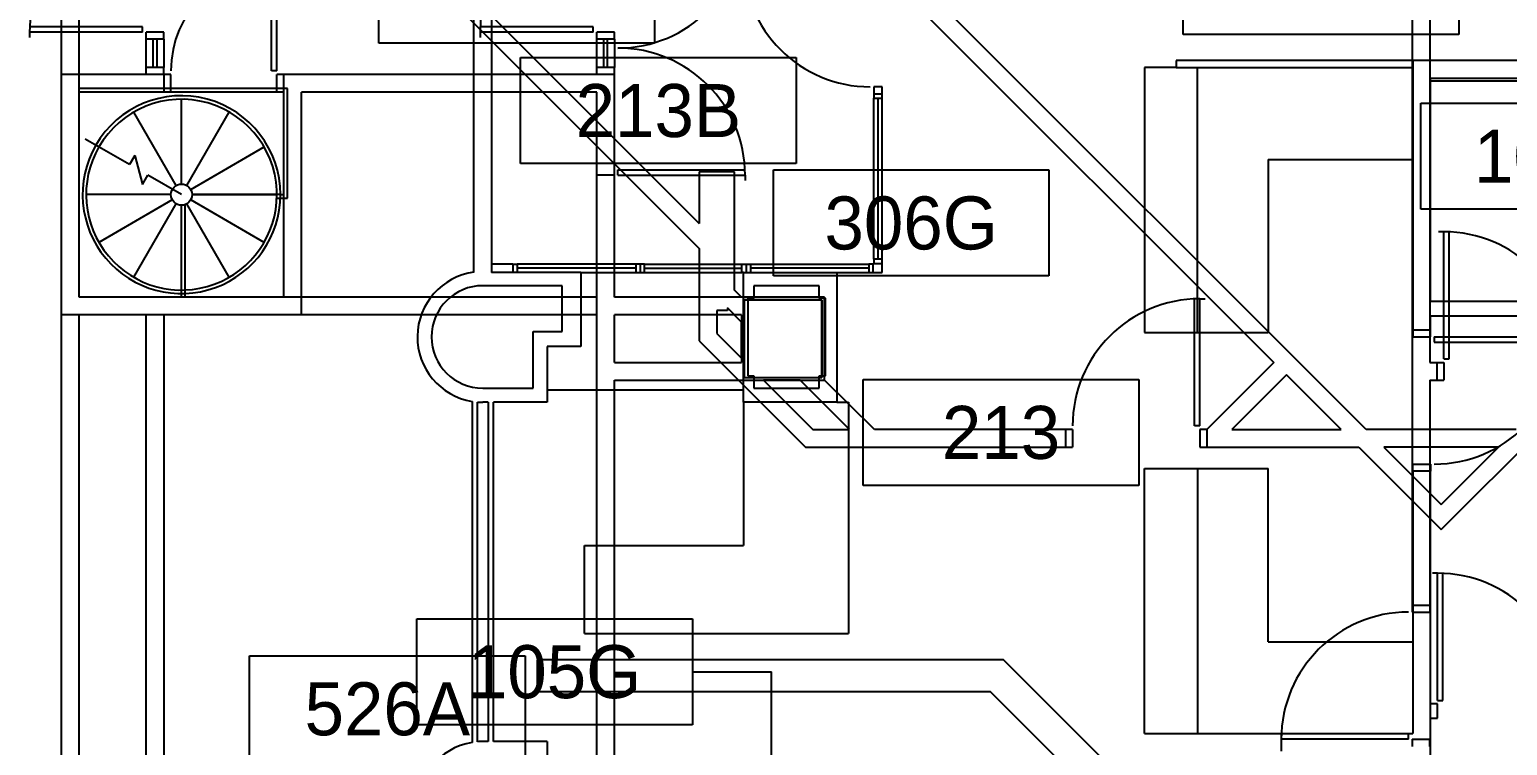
# Model space of a CAD drawing. Header units: inches. Extents: x -219 to 4035, y -10 to 4981.
# Drawn here: x 1266.8 to 1685, y 3568.4 to 3771 of the extents above; entities that cross this region are included whole.
import ezdxf
from ezdxf.enums import TextEntityAlignment as Align

# ---------------------------------------------------------------- set-up
doc = ezdxf.new("R2010")
doc.units = ezdxf.units.IN
doc.header["$LTSCALE"] = 48
doc.header["$MEASUREMENT"] = 0
doc.layers.get('0').update_dxf_attribs({"color": 13, "linetype": 'CONTINUOUS'})
for name, color, linetype in [('F1-BLDG1', 7, 'CONTINUOUS'), ('F1-BLDG4', 2, 'CONTINUOUS'), ('F1-DOOR1', 3, 'CONTINUOUS'), ('F1-DOORJMB', 32, 'CONTINUOUS'), ('F1-RMNOS', 3, 'CONTINUOUS'), ('F2-BLDG1', 7, 'CONTINUOUS'), ('F2-BLDG3', 161, 'CONTINUOUS'), ('f2-casework1', 4, 'CONTINUOUS'), ('F2-DOOR1', 3, 'CONTINUOUS'), ('F2-DOORJMB', 32, 'CONTINUOUS'), ('F2-RMNOS', 3, 'CONTINUOUS'), ('F2-WINDOW1', 1, 'CONTINUOUS'), ('F2-WINDOW2', 4, 'CONTINUOUS'), ('F3-BLDG1', 7, 'CONTINUOUS'), ('F3-BLDG3', 161, 'CONTINUOUS'), ('F3-DOOR1', 3, 'CONTINUOUS'), ('F3-DOORJMB', 32, 'CONTINUOUS'), ('F3-RMNOS', 3, 'CONTINUOUS'), ('F5-BLDG1', 7, 'CONTINUOUS'), ('F5-BLDG3', 161, 'CONTINUOUS'), ('F5-BRKLINE', 201, 'CONTINUOUS'), ('F5-DOOR1', 3, 'CONTINUOUS'), ('f5-handrail', 3, 'CONTINUOUS'), ('F5-RMNOS', 3, 'CONTINUOUS'), ('F5-STAIR1', 24, 'CONTINUOUS'), ('F5-WINDOW1', 1, 'CONTINUOUS'), ('F5-WINDOW2', 4, 'CONTINUOUS'), ('F6-BLDG1', 7, 'CONTINUOUS'), ('F6-BLDG3', 161, 'CONTINUOUS'), ('F6-BRKLINE', 201, 'CONTINUOUS'), ('F6-DOOR1', 3, 'CONTINUOUS'), ('f6-handrail', 3, 'CONTINUOUS'), ('F6-STAIR1', 24, 'CONTINUOUS')]:
    doc.layers.add(name, color=color, linetype=linetype)
for name, color, linetype, plot in [('F1-COLUMN1', 8, 'CONTINUOUS', False), ('F3-COLUMN1', 8, 'CONTINUOUS', False), ('F5-COLUMN1', 8, 'CONTINUOUS', False), ('F6-COLUMN1', 8, 'CONTINUOUS', False)]:
    doc.layers.add(name, color=color, linetype=linetype, plot=plot)
doc.styles.add('ORIG-RMNOS', font='noting.shx')

# ---------------------------------------------------------------- blocks, each defined once
blk = doc.blocks.new('L-34C1')
for p, q in [((-11, 11), (11, 11)), ((-11, 11), (-11, -11)), ((11, 11), (11, -11)), ((-11, -11), (11, -11))]:
    blk.add_line(p, q)
blk = doc.blocks.new('ADR-36DL')
for p, q in [((0, 37), (-1.5, 37)), ((0, 1), (0, 37)), ((1.5, 1), (1.5, 36.97)), ((70.5, 1), (70.5, 36.97)), ((72, 1), (72, 37)), ((72, 37), (73.5, 37)), ((0, 1), (1.5, 1)), ((72, 1), (70.5, 1))]:
    blk.add_line(p, q)
for centre, start, end in [((0, 1), 0, 90), ((72, 1), 90, 180)]:
    blk.add_arc(centre, 36, start, end)
blk = doc.blocks.new('ADR-30R')
for p, q in [((-1.5, 1), (-1.5, 30.96)), ((0, 31), (1.5, 31)), ((0, 1), (0, 31)), ((0, 1), (-1.5, 1))]:
    blk.add_line(p, q)
blk.add_arc((0, 1), 30, 90, 180)
blk = doc.blocks.new('ADR-32DL')
for p, q in [((0, 33), (-1.5, 33)), ((0, 1), (0, 33)), ((1.5, 1), (1.5, 32.96)), ((62.5, 1), (62.5, 32.96)), ((64, 1), (64, 33)), ((64, 33), (65.5, 33)), ((0, 1), (1.5, 1)), ((64, 1), (62.5, 1))]:
    blk.add_line(p, q)
for centre, start, end in [((0, 1), 0, 90), ((64, 1), 90, 180)]:
    blk.add_arc(centre, 32, start, end)
blk = doc.blocks.new('ADR-36L')
for p, q in [((0, 37), (-1.5, 37)), ((0, 1), (0, 37)), ((1.5, 1), (1.5, 36.97)), ((0, 1), (1.5, 1))]:
    blk.add_line(p, q)
blk.add_arc((0, 1), 36, 0, 90)
blk = doc.blocks.new('rmnos')
at = {"color": 11}
for p, q in [((-0.40625, 0.15625), (0.40625, 0.15625)), ((-0.40625, -0.15625), (-0.40625, 0.15625)), ((0.40625, 0.15625), (0.40625, -0.15625)), ((0.40625, -0.15625), (-0.40625, -0.15625))]:
    blk.add_line(p, q, dxfattribs=at)
at = {"color": 9, "style": 'ORIG-RMNOS'}
blk.add_attdef('ROOM', text='', height=0.15625, dxfattribs=at).set_placement((0, 0), align=Align.MIDDLE)
blk = doc.blocks.new('ADR-36R')
for p, q in [((-1.5, 1), (-1.5, 36.97)), ((0, 1), (0, 37)), ((0, 37), (1.5, 37)), ((0, 1), (-1.5, 1))]:
    blk.add_line(p, q)
blk.add_arc((0, 1), 36, 90, 180)

msp = doc.modelspace()

# ---------------------------------------------------------------- linework, layer by layer
at = {"layer": 'F1-BLDG1'}
for p, q in [((1658, 3971.22), (1658, 3608.12)), ((1663, 3786.5), (1663, 3676.75)), ((1491, 3694.5), (1469, 3694.5)), ((1469, 3694.5), (1469, 3672.5)), ((1491, 3672.5), (1491, 3694.5)), ((1663, 3676.75), (1665, 3676.75)), ((1665, 3676.75), (1665, 3671.75)), ((1469, 3672.5), (1491, 3672.5)), ((1663, 3671.75), (1663, 3608.12)), ((1663, 3671.75), (1665, 3671.75)), ((1658, 3608.12), (1663, 3608.12))]:
    msp.add_line(p, q, dxfattribs=at)
at = {"layer": 'F1-BLDG4'}
msp.add_line((1663, 3756.5), (1734, 3756.5), dxfattribs=at)
at = {"layer": 'F1-DOORJMB'}
for p, q in [((1665, 3676.75), (1667, 3676.75)), ((1667, 3676.75), (1667, 3671.75)), ((1665, 3671.75), (1667, 3671.75)), ((1658, 3608.12), (1658, 3606.12)), ((1658, 3606.12), (1663, 3606.12)), ((1663, 3608.12), (1663, 3606.12)), ((1658, 3570.12), (1663, 3570.12)), ((1658, 3570.12), (1658, 3568.12)), ((1663, 3568.12), (1663, 3570.12))]:
    msp.add_line(p, q, dxfattribs=at)
at = {"layer": 'F1-RMNOS', "color": 4}
for p in [(1454.34, 3589.25), (1476.75, 3498.88)]:
    msp.add_line(p, (1476.75, 3589.25), dxfattribs=at)
at = {"layer": 'F2-BLDG1'}
for p, q in [((1397.51, 3894.24), (1397.51, 3702.24)), ((1392.51, 3702.32), (1392.51, 3889.24)), ((1779.25, 3762.24), (1658.25, 3762.24)), ((1658.25, 3762.24), (1658.25, 3685.99)), ((1663.25, 3693.99), (1663.25, 3757.24)), ((1663.25, 3757.24), (1779.25, 3757.24)), ((1422.76, 3702.24), (1397.51, 3702.24)), ((1422.76, 3702.24), (1422.76, 3681.24)), ((1468.76, 3702.24), (1495.26, 3702.24)), ((1468.76, 3665.49), (1468.76, 3702.24)), ((1495.26, 3702.24), (1495.26, 3665.49)), ((1701.25, 3693.99), (1663.25, 3693.99)), ((1663.25, 3685.99), (1663.25, 3689.99)), ((1663.25, 3689.99), (1701.25, 3689.99)), ((1658.25, 3685.99), (1663.25, 3685.99)), ((1422.76, 3681.24), (1413.26, 3681.24)), ((1413.26, 3681.24), (1413.26, 3665.49)), ((1392.01, 3665.73), (1392.01, 3569.24)), ((1413.26, 3665.49), (1398.01, 3665.49)), ((1398.01, 3569.49), (1398.01, 3665.49)), ((1495.26, 3665.49), (1468.76, 3665.49)), ((1663.25, 3645.99), (1658.25, 3645.99)), ((1658.25, 3645.99), (1658.25, 3571.74)), ((1663.25, 3374.49), (1663.25, 3645.99)), ((1413.26, 3569.49), (1398.01, 3569.49)), ((1413.26, 3569.49), (1413.26, 3548.49)), ((1621, 3571.74), (1621, 3566.74)), ((1621, 3571.74), (1658.25, 3571.74))]:
    msp.add_line(p, q, dxfattribs=at)
for centre, start, end in [((1395.01, 3683.99), 97.7664, 260.6676), ((1395.01, 3550.99), 99.3324, 352.2336)]:
    msp.add_arc(centre, 18.5, start, end, dxfattribs=at)
at = {"layer": 'F2-BLDG3'}
for p, q in [((1417.51, 3698.49), (1395.01, 3698.49)), ((1417.51, 3685.49), (1417.51, 3698.49)), ((1490.26, 3698.49), (1471.76, 3698.49)), ((1471.76, 3698.49), (1471.76, 3694.99)), ((1490.26, 3694.99), (1490.26, 3698.49)), ((1471.76, 3694.99), (1470.01, 3694.99)), ((1470.01, 3694.99), (1470.01, 3672.99)), ((1492.01, 3694.99), (1490.26, 3694.99)), ((1492.01, 3672.99), (1492.01, 3694.99)), ((1409.26, 3669.49), (1409.26, 3685.49)), ((1409.26, 3685.49), (1417.51, 3685.49)), ((1470.01, 3672.99), (1471.76, 3672.99)), ((1471.76, 3672.99), (1471.76, 3669.49)), ((1490.26, 3669.49), (1490.26, 3672.99)), ((1490.26, 3672.99), (1492.01, 3672.99)), ((1395.01, 3669.49), (1409.26, 3669.49)), ((1471.76, 3669.49), (1490.26, 3669.49)), ((1393.51, 3569.43), (1393.51, 3665.55)), ((1396.51, 3665.49), (1395.01, 3665.49)), ((1396.51, 3665.49), (1396.51, 3569.49)), ((1396.51, 3569.49), (1395.01, 3569.49))]:
    msp.add_line(p, q, dxfattribs=at)
for centre, radius, start, end in [((1395.01, 3683.99), 14.5, 90, 270), ((1395.01, 3683.99), 18.5, 265.3493, 270), ((1395.01, 3550.99), 18.5, 90, 94.6507)]:
    msp.add_arc(centre, radius, start, end, dxfattribs=at)
at = {"layer": 'f2-casework1'}
for p, q in [((1591.25, 3760.24), (1582.25, 3760.24)), ((1582.25, 3760.24), (1582.25, 3685.24)), ((1658.25, 3762.24), (1591.25, 3762.24)), ((1591.25, 3762.24), (1591.25, 3760.24)), ((1591.25, 3760.24), (1658.25, 3760.24)), ((1597.25, 3685.24), (1597.25, 3760.24)), ((1617.25, 3734.24), (1658.25, 3734.24)), ((1617.25, 3734.24), (1617.25, 3685.24)), ((1582.25, 3685.24), (1597.25, 3685.24)), ((1597.25, 3685.24), (1617.25, 3685.24)), ((1413.26, 3668.99), (1468.76, 3668.99)), ((1468.76, 3665.49), (1468.76, 3624.98)), ((1495.26, 3665.49), (1498.48, 3665.49)), ((1498.48, 3665.49), (1498.48, 3600.03)), ((1582.25, 3571.74), (1582.25, 3646.74)), ((1582.25, 3646.74), (1597.25, 3646.74)), ((1597.25, 3646.74), (1597.25, 3571.74)), ((1597.25, 3646.74), (1617.25, 3646.74)), ((1617.25, 3597.74), (1617.25, 3646.74)), ((1423.76, 3600.03), (1423.76, 3624.98)), ((1423.76, 3624.98), (1468.76, 3624.98)), ((1423.76, 3600.03), (1498.48, 3600.03)), ((1617.25, 3597.74), (1658.25, 3597.74)), ((1582.25, 3571.74), (1621, 3571.74))]:
    msp.add_line(p, q, dxfattribs=at)
at = {"layer": 'F2-DOORJMB'}
for p, q in [((1658.25, 3685.99), (1658.25, 3683.99)), ((1663.25, 3683.99), (1663.25, 3685.99)), ((1658.25, 3683.99), (1663.25, 3683.99)), ((1658.25, 3645.99), (1658.25, 3647.99)), ((1658.25, 3647.99), (1663.25, 3647.99)), ((1663.25, 3647.99), (1663.25, 3645.99))]:
    msp.add_line(p, q, dxfattribs=at)
at = {"layer": 'F2-WINDOW1'}
for p, q in [((1505.69, 3706.02), (1505.69, 3751.52)), ((1506.88, 3706.02), (1506.88, 3751.52)), ((1508.07, 3706.02), (1508.07, 3751.52)), ((1438.29, 3704.61), (1404.79, 3704.61)), ((1438.29, 3703.43), (1404.79, 3703.43)), ((1422.76, 3702.24), (1438.29, 3702.24)), ((1440.79, 3704.61), (1468.29, 3704.61)), ((1440.79, 3703.43), (1468.29, 3703.43)), ((1440.79, 3702.24), (1468.29, 3702.24)), ((1470.79, 3704.61), (1504.29, 3704.61)), ((1504.29, 3703.43), (1470.79, 3703.43)), ((1495.26, 3702.24), (1504.29, 3702.24))]:
    msp.add_line(p, q, dxfattribs=at)
at = {"layer": 'F2-WINDOW2'}
for p, q in [((1508.07, 3754.77), (1505.69, 3754.77)), ((1505.69, 3754.77), (1505.69, 3751.52)), ((1505.69, 3752.77), (1508.07, 3752.77)), ((1508.07, 3751.52), (1508.07, 3754.77)), ((1505.69, 3751.52), (1508.07, 3751.52)), ((1508.07, 3706.02), (1505.69, 3706.02)), ((1505.69, 3706.02), (1505.69, 3704.61)), ((1508.07, 3702.24), (1508.07, 3706.02)), ((1403.54, 3704.61), (1397.51, 3704.61)), ((1403.54, 3704.61), (1403.54, 3702.24)), ((1403.54, 3704.61), (1404.79, 3704.61)), ((1404.79, 3704.61), (1404.79, 3702.24)), ((1438.29, 3704.61), (1438.29, 3702.24)), ((1440.79, 3704.61), (1438.29, 3704.61)), ((1438.29, 3702.24), (1440.79, 3702.24)), ((1439.54, 3704.61), (1439.54, 3702.24)), ((1440.79, 3702.24), (1440.79, 3704.61)), ((1468.29, 3702.24), (1468.29, 3704.61)), ((1468.29, 3704.61), (1470.79, 3704.61)), ((1468.76, 3702.24), (1468.29, 3702.24)), ((1469.54, 3704.61), (1469.54, 3702.24)), ((1470.79, 3704.61), (1470.79, 3702.24)), ((1504.29, 3704.61), (1504.29, 3702.24)), ((1505.69, 3704.61), (1504.29, 3704.61)), ((1504.29, 3702.24), (1508.07, 3702.24)), ((1505.54, 3702.24), (1505.54, 3704.61)), ((1505.69, 3704.77), (1508.07, 3704.77)), ((1665.25, 3580.11), (1663.25, 3580.11)), ((1663.25, 3576.11), (1665.25, 3576.11)), ((1665.25, 3576.11), (1665.25, 3580.11))]:
    msp.add_line(p, q, dxfattribs=at)
at = {"layer": 'F3-BLDG1'}
for p, q in [((1365.82, 3799.49), (1456.25, 3709.06)), ((1644.99, 3657.78), (1502.79, 3799.98)), ((1499.26, 3796.45), (1618.92, 3676.78)), ((1390.57, 3781.81), (1456.25, 3716.13)), ((1466.25, 3730.75), (1456.25, 3730.75)), ((1456.25, 3730.75), (1456.25, 3716.13)), ((1466.25, 3697.25), (1466.25, 3730.75)), ((1456.25, 3709.06), (1456.25, 3682.87)), ((1666.25, 3629.46), (1738.25, 3701.46)), ((1468.25, 3695.25), (1466.25, 3697.25)), ((1491.75, 3695.25), (1468.25, 3695.25)), ((1491.75, 3671.75), (1491.75, 3695.25)), ((1456.25, 3682.87), (1486.33, 3652.78)), ((1618.92, 3676.78), (1599.92, 3657.78)), ((1505.86, 3657.78), (1491.75, 3671.75)), ((1559.92, 3657.78), (1505.86, 3657.78)), ((1559.92, 3657.78), (1559.92, 3652.78)), ((1599.92, 3657.78), (1599.92, 3652.78)), ((1687.5, 3657.78), (1644.99, 3657.78)), ((1486.33, 3652.78), (1559.92, 3652.78)), ((1599.92, 3652.78), (1642.92, 3652.78)), ((1642.92, 3652.78), (1666.25, 3629.46))]:
    msp.add_line(p, q, dxfattribs=at)
at = {"layer": 'F3-BLDG3'}
for p, q in [((1461.25, 3691.43), (1461.25, 3684.94)), ((1464.25, 3691.43), (1461.25, 3691.43)), ((1468.25, 3688.18), (1464.25, 3692.18)), ((1464.25, 3692.18), (1464.25, 3691.43)), ((1461.25, 3684.94), (1468.25, 3677.94)), ((1468.25, 3677.94), (1468.25, 3688.18)), ((1622.46, 3673.25), (1606.99, 3657.78)), ((1637.92, 3657.78), (1622.46, 3673.25)), ((1484.82, 3671.75), (1474.44, 3671.75)), ((1474.44, 3671.75), (1488.4, 3657.78)), ((1498.79, 3657.78), (1484.82, 3671.75)), ((1488.4, 3657.78), (1498.79, 3657.78)), ((1606.99, 3657.78), (1637.92, 3657.78)), ((1649.99, 3652.78), (1666.25, 3636.53)), ((1682.5, 3652.78), (1649.99, 3652.78)), ((1666.25, 3636.53), (1682.5, 3652.78)), ((1542.41, 3592.59), (1410.41, 3592.59)), ((1410.41, 3592.59), (1410.41, 3583.59)), ((1635.75, 3499.25), (1542.41, 3592.59)), ((1538.68, 3583.59), (1410.41, 3583.59)), ((1626.75, 3495.52), (1538.68, 3583.59))]:
    msp.add_line(p, q, dxfattribs=at)
at = {"layer": 'F3-DOORJMB'}
for p, q in [((1561.92, 3657.78), (1559.92, 3657.78)), ((1561.92, 3657.78), (1561.92, 3652.78)), ((1599.92, 3657.78), (1597.92, 3657.78)), ((1597.92, 3657.78), (1597.92, 3652.78)), ((1559.92, 3652.78), (1561.92, 3652.78)), ((1597.92, 3652.78), (1599.92, 3652.78))]:
    msp.add_line(p, q, dxfattribs=at)
at = {"layer": 'F5-BLDG1'}
for p, q in [((1304.75, 3758.25), (1275.75, 3758.25)), ((1275.75, 3359.75), (1275.75, 3758.25)), ((1304.75, 3758.25), (1304.75, 3753.25)), ((1338.75, 3695.25), (1338.75, 3758.25)), ((1432.25, 3758.25), (1338.75, 3758.25)), ((1432.25, 3695.25), (1432.25, 3758.25)), ((1280.75, 3695.25), (1280.75, 3753.25)), ((1304.75, 3753.25), (1280.75, 3753.25)), ((1343.75, 3690.25), (1343.75, 3753.25)), ((1427.25, 3753.25), (1343.75, 3753.25)), ((1427.25, 3459.25), (1427.25, 3753.25)), ((1338.75, 3695.25), (1280.75, 3695.25)), ((1491.75, 3695.25), (1432.25, 3695.25)), ((1491.75, 3671.75), (1491.75, 3695.25)), ((1343.75, 3690.25), (1304.75, 3690.25)), ((1304.75, 3690.25), (1304.75, 3409.25)), ((1432.25, 3459.25), (1432.25, 3671.75)), ((1432.25, 3671.75), (1491.75, 3671.75))]:
    msp.add_line(p, q, dxfattribs=at)
at = {"layer": 'F5-BLDG3'}
for p, q in [((1280.75, 3409.25), (1280.75, 3690.25)), ((1299.75, 3690.25), (1280.75, 3690.25)), ((1299.75, 3409.25), (1299.75, 3690.25)), ((1432.25, 3676.75), (1432.25, 3690.25)), ((1468.25, 3690.25), (1432.25, 3690.25)), ((1468.25, 3690.25), (1468.25, 3676.75)), ((1432.25, 3676.75), (1468.25, 3676.75))]:
    msp.add_line(p, q, dxfattribs=at)
at = {"layer": 'F5-BRKLINE'}
for p, q in [((1295.03, 3732.75), (1282.47, 3740)), ((1296.53, 3735.35), (1295.03, 3732.75)), ((1296.53, 3735.35), (1298.72, 3727.15)), ((1298.72, 3727.15), (1300.22, 3729.75)), ((1309.75, 3724.25), (1300.22, 3729.75))]:
    msp.add_line(p, q, dxfattribs=at)
at = {"layer": 'f5-handrail'}
for radius in [28, 27]:
    msp.add_arc((1309.75, 3724.25), radius, 150, 0, dxfattribs=at)
at = {"layer": 'F5-STAIR1'}
for p, q in [((1306.75, 3724.25), (1282.75, 3724.25)), ((1307.15, 3722.75), (1286.37, 3710.75)), ((1333.13, 3710.75), (1312.35, 3722.75)), ((1337.75, 3724.25), (1312.75, 3724.25)), ((1296.25, 3700.87), (1308.25, 3721.65)), ((1309.75, 3697.25), (1309.75, 3721.25)), ((1323.25, 3700.87), (1311.25, 3721.65))]:
    msp.add_line(p, q, dxfattribs=at)
msp.add_circle((1309.75, 3724.25), 3, dxfattribs=at)
at = {"layer": 'F5-WINDOW1'}
for p, q in [((1299.75, 3760.25), (1299.75, 3768.25)), ((1301.75, 3760.25), (1301.75, 3768.25)), ((1302.75, 3768.25), (1302.75, 3760.25)), ((1304.75, 3768.25), (1304.75, 3760.25)), ((1427.25, 3760.25), (1427.25, 3768.25)), ((1429.25, 3760.25), (1429.25, 3768.25)), ((1430.25, 3768.25), (1430.25, 3760.25)), ((1432.25, 3768.25), (1432.25, 3760.25))]:
    msp.add_line(p, q, dxfattribs=at)
at = {"layer": 'F5-WINDOW2'}
for p, q in [((1299.75, 3768.25), (1299.75, 3770.25)), ((1304.75, 3770.25), (1299.75, 3770.25)), ((1304.75, 3768.25), (1304.75, 3770.25)), ((1427.25, 3768.25), (1427.25, 3770.25)), ((1432.25, 3770.25), (1427.25, 3770.25)), ((1432.25, 3768.25), (1432.25, 3770.25)), ((1304.75, 3768.25), (1299.75, 3768.25)), ((1432.25, 3768.25), (1427.25, 3768.25)), ((1304.75, 3760.25), (1299.75, 3760.25)), ((1299.75, 3758.25), (1299.75, 3760.25)), ((1304.75, 3758.25), (1304.75, 3760.25)), ((1432.25, 3760.25), (1427.25, 3760.25)), ((1427.25, 3758.25), (1427.25, 3760.25)), ((1432.25, 3758.25), (1432.25, 3760.25)), ((1432.25, 3758.25), (1432.25, 3760.25)), ((1306.75, 3758.25), (1304.75, 3758.25)), ((1306.75, 3753.25), (1306.75, 3758.25)), ((1336.75, 3753.25), (1336.75, 3758.25)), ((1338.75, 3758.25), (1336.75, 3758.25)), ((1306.75, 3753.25), (1304.75, 3753.25)), ((1338.75, 3753.25), (1336.75, 3753.25))]:
    msp.add_line(p, q, dxfattribs=at)
at = {"layer": 'F6-BLDG1'}
for p, q in [((1275.75, 3690.25), (1275.75, 4007.25)), ((1280.75, 3695.25), (1280.75, 4002.25)), ((1432.25, 3729.75), (1427.25, 3729.75)), ((1427.25, 3695.25), (1427.25, 3729.75)), ((1432.25, 3695.25), (1432.25, 3729.75)), ((1427.25, 3695.25), (1280.75, 3695.25)), ((1491.75, 3695.25), (1432.25, 3695.25)), ((1491.75, 3671.75), (1491.75, 3695.25)), ((1427.25, 3690.25), (1275.75, 3690.25)), ((1427.25, 3633.5), (1427.25, 3690.25)), ((1432.25, 3671.75), (1491.75, 3671.75)), ((1432.25, 3633.5), (1432.25, 3671.75))]:
    msp.add_line(p, q, dxfattribs=at)
at = {"layer": 'F6-BLDG3'}
for p, q in [((1468.25, 3690.25), (1432.25, 3690.25)), ((1432.25, 3676.75), (1432.25, 3690.25)), ((1468.25, 3690.25), (1468.25, 3676.75)), ((1432.25, 3676.75), (1468.25, 3676.75))]:
    msp.add_line(p, q, dxfattribs=at)
at = {"layer": 'F6-BRKLINE'}
for p, q in [((1295.03, 3732.75), (1282.47, 3740)), ((1296.53, 3735.35), (1295.03, 3732.75)), ((1296.53, 3735.35), (1298.72, 3727.15)), ((1298.72, 3727.15), (1300.22, 3729.75)), ((1309.75, 3724.25), (1300.22, 3729.75))]:
    msp.add_line(p, q, dxfattribs=at)
at = {"layer": 'f6-handrail'}
for p, q in [((1339.75, 3754.25), (1280.75, 3754.25)), ((1338.75, 3753.25), (1280.75, 3753.25)), ((1338.75, 3724.25), (1338.75, 3753.25)), ((1339.75, 3723.25), (1339.75, 3754.25)), ((1336.73, 3723.25), (1339.75, 3723.25)), ((1337.75, 3724.25), (1338.75, 3724.25)), ((1309.75, 3695.25), (1309.75, 3721.25)), ((1310.75, 3695.25), (1310.75, 3721.25))]:
    msp.add_line(p, q, dxfattribs=at)
for radius, start in [(28, 0), (27, 357.8774)]:
    msp.add_arc((1309.75, 3724.25), radius, start, 150, dxfattribs=at)
at = {"layer": 'F6-STAIR1'}
for p, q in [((1308.25, 3726.85), (1296.25, 3747.63)), ((1309.75, 3727.25), (1309.75, 3751.25)), ((1311.25, 3726.85), (1323.25, 3747.63)), ((1312.35, 3725.75), (1333.13, 3737.75)), ((1312.75, 3724.25), (1336.75, 3724.25))]:
    msp.add_line(p, q, dxfattribs=at)
msp.add_circle((1309.75, 3724.25), 3, dxfattribs=at)

# ---------------------------------------------------------------- block references
at = {"layer": 'F1-COLUMN1'}
msp.add_blockref('L-34C1', (1480, 3683.5), dxfattribs=at)
at = {"layer": 'F1-DOOR1'}
msp.add_blockref('ADR-36L', (1667, 3676.75), dxfattribs=at)
at = {"layer": 'F1-DOOR1', "rotation": 89.99999999999999}
msp.add_blockref('ADR-36L', (1658, 3570.12), dxfattribs=at)
at = {"layer": 'F1-RMNOS'}
ref = msp.add_blockref('rmnos', (1404.63, 3782.12), dxfattribs=dict(at, xscale=96, yscale=96, zscale=96))
ref.add_attrib('ROOM', '105', dxfattribs={"layer": '0', "color": 9, "height": 15, "style": 'ORIG-RMNOS'}).set_placement((1404.63, 3782.12), align=Align.MIDDLE)
ref = msp.add_blockref('rmnos', (1699.5, 3735.12), dxfattribs=dict(at, xscale=96, yscale=96, zscale=96))
ref.add_attrib('ROOM', '105D', dxfattribs={"layer": '0', "color": 9, "height": 15, "style": 'ORIG-RMNOS'}).set_placement((1699.5, 3735.12), align=Align.MIDDLE)
ref = msp.add_blockref('rmnos', (1415.34, 3589.25), dxfattribs=dict(at, xscale=96, yscale=96, zscale=96))
ref.add_attrib('ROOM', '105G', dxfattribs={"layer": '0', "color": 9, "height": 15, "style": 'ORIG-RMNOS'}).set_placement((1415.34, 3589.25), align=Align.MIDDLE)
at = {"layer": 'F2-DOOR1'}
for name, p, rotation in [('ADR-36R', (1505.69, 3790.77), 90), ('ADR-36L', (1663.25, 3683.99), 270)]:
    msp.add_blockref(name, p, dxfattribs=dict(at, rotation=rotation))
msp.add_blockref('ADR-36L', (1665.25, 3580.11), dxfattribs=at)
at = {"layer": 'F2-RMNOS'}
ref = msp.add_blockref('rmnos', (1444.72, 3748.06), dxfattribs=dict(at, xscale=96, yscale=96, zscale=96))
ref.add_attrib('ROOM', '213B', dxfattribs={"layer": '0', "color": 9, "height": 15, "style": 'ORIG-RMNOS'}).set_placement((1444.72, 3748.06), align=Align.MIDDLE)
ref = msp.add_blockref('rmnos', (1541.69, 3656.97), dxfattribs=dict(at, xscale=96, yscale=96, zscale=96))
ref.add_attrib('ROOM', '213', dxfattribs={"layer": '0', "color": 9, "height": 15, "style": 'ORIG-RMNOS'}).set_placement((1541.69, 3656.97), align=Align.MIDDLE)
at = {"layer": 'F3-COLUMN1'}
msp.add_blockref('L-34C1', (1480, 3683.5), dxfattribs=at)
at = {"layer": 'F3-DOOR1'}
msp.add_blockref('ADR-36R', (1597.92, 3657.78), dxfattribs=at)
at = {"layer": 'F3-RMNOS'}
ref = msp.add_blockref('rmnos', (1632.25, 3784.62), dxfattribs=dict(at, xscale=96, yscale=96, zscale=96))
ref.add_attrib('ROOM', '306H', dxfattribs={"layer": '0', "color": 9, "height": 15, "style": 'ORIG-RMNOS'}).set_placement((1632.25, 3784.62), align=Align.MIDDLE)
ref = msp.add_blockref('rmnos', (1516.25, 3716.25), dxfattribs=dict(at, xscale=96, yscale=96, zscale=96))
ref.add_attrib('ROOM', '306G', dxfattribs={"layer": '0', "color": 9, "height": 15, "style": 'ORIG-RMNOS'}).set_placement((1516.25, 3716.25), align=Align.MIDDLE)
at = {"layer": 'F5-COLUMN1'}
msp.add_blockref('L-34C1', (1480, 3683.5), dxfattribs=at)
at = {"layer": 'F5-DOOR1', "rotation": 89.99999999999999}
for p in [(1299.75, 3770.25), (1427.25, 3770.25)]:
    msp.add_blockref('ADR-32DL', p, dxfattribs=at)
at = {"layer": 'F5-DOOR1'}
msp.add_blockref('ADR-30R', (1336.75, 3758.25), dxfattribs=at)
at = {"layer": 'F5-RMNOS'}
ref = msp.add_blockref('rmnos', (1368, 3578.75), dxfattribs=dict(at, xscale=96, yscale=96, zscale=96))
ref.add_attrib('ROOM', '526A', dxfattribs={"layer": '0', "color": 9, "height": 15, "style": 'ORIG-RMNOS'}).set_placement((1368, 3578.75), align=Align.MIDDLE)
at = {"layer": 'F6-COLUMN1'}
msp.add_blockref('L-34C1', (1480, 3683.5), dxfattribs=at)
at = {"layer": 'F6-DOOR1', "rotation": 270}
msp.add_blockref('ADR-36DL', (1432.25, 3801.75), dxfattribs=at)

doc.saveas('drawing.dxf')
